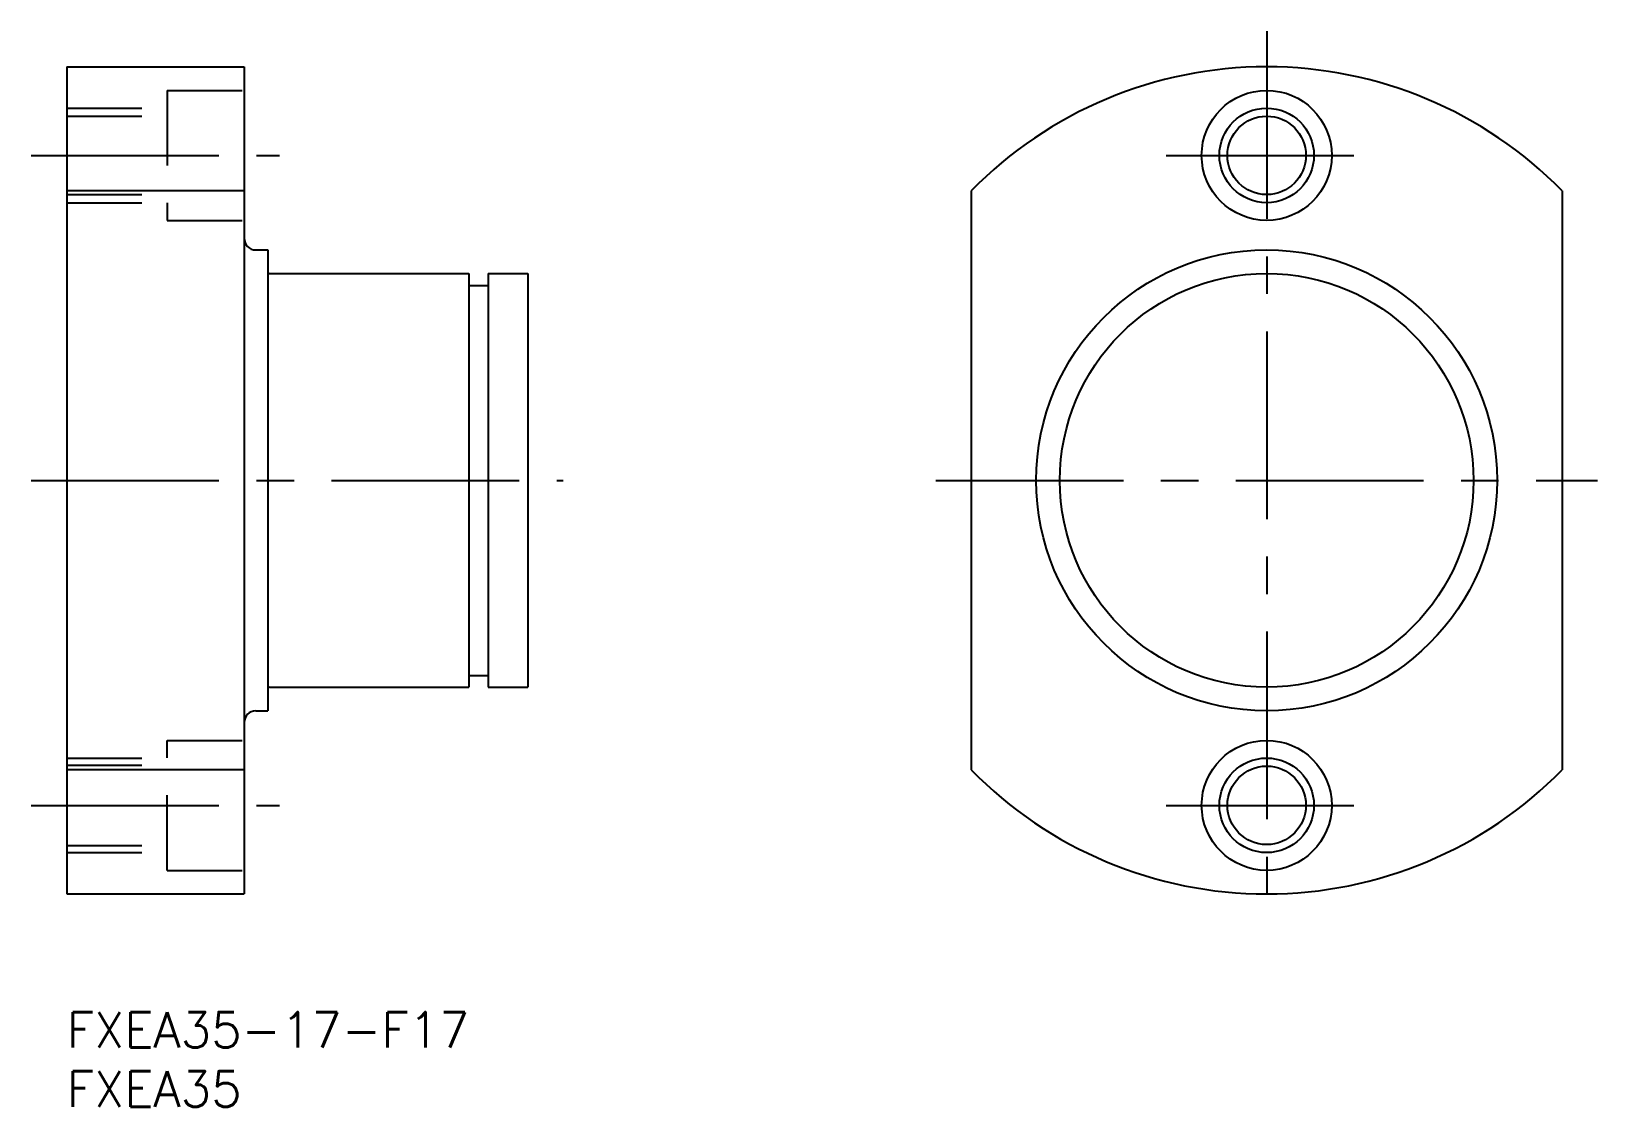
# Model space of a CAD drawing. Extents: x -3 to 130, y -8 to 83.
import ezdxf

# ---------------------------------------------------------------- set-up
doc = ezdxf.new("R2010")
doc.units = 0
doc.header["$LTSCALE"] = 0.5
doc.linetypes.add('CENTER', pattern=[50.8, 31.75, -6.35, 6.35, -6.35])
doc.linetypes.add('DASHED', pattern=[19.05, 12.7, -6.35])
for name, color, linetype in [('MSM_CENTER', 1, 'CENTER'), ('MSM_CONTINUOUS', 7, 'CONTINUOUS'), ('MSM_DASHED', 4, 'DASHED'), ('MSM_NARROW', 5, 'CONTINUOUS'), ('MSM_PART_NUMBER', 7, 'CONTINUOUS')]:
    doc.layers.add(name, color=color, linetype=linetype)
doc.styles.get("Standard").update_dxf_attribs({"font": 'txt.shx', "height": 3, "bigfont": 'bigfont.shx'})

# ---------------------------------------------------------------- blocks, each defined once
blk = doc.blocks.new('*U5')
at = {"layer": 'MSM_PART_NUMBER'}
blk.add_text('FXEA35-17-F17', height=3, dxfattribs=at).set_placement((0, -3))
blk = doc.blocks.new('*U6')
at = {"layer": 'MSM_PART_NUMBER'}
blk.add_text('FXEA35', height=3, dxfattribs=at).set_placement((0, -8))

msp = doc.modelspace()

# ---------------------------------------------------------------- linework, layer by layer
at = {"layer": 'MSM_CENTER'}
for p, q in [((101.51, 83), (101.51, 7)), ((-3, 72.5), (18, 72.5)), ((93.01, 72.5), (110.01, 72.5)), ((-3, 45), (42, 45)), ((73.51, 45), (129.51, 45)), ((-3, 17.5), (18, 17.5)), ((93.01, 17.5), (110.01, 17.5))]:
    msp.add_line(p, q, dxfattribs=at)
at = {"layer": 'MSM_CONTINUOUS'}
for p, q in [((0, 80), (0, 10)), ((0, 80), (15, 80)), ((15, 80), (15, 10)), ((15, 69.49), (0, 69.49)), ((76.51, 69.49), (76.51, 20.51)), ((126.51, 69.49), (126.51, 20.51)), ((16, 64.5), (17, 64.5)), ((17, 64.5), (17, 25.5)), ((15, 63), (15, 63)), ((17.2, 62.5), (34, 62.5)), ((34, 62.5), (34, 27.5)), ((35.65, 62.5), (35.65, 27.5)), ((35.65, 62.5), (39, 62.5)), ((39, 62.5), (39, 27.5)), ((34, 61.5), (35.65, 61.5)), ((15, 45), (15, 45)), ((34, 28.5), (35.65, 28.5)), ((15, 27), (15, 27)), ((17.2, 27.5), (34, 27.5)), ((35.65, 27.5), (39, 27.5)), ((16, 25.5), (17, 25.5)), ((15, 20.51), (0, 20.51)), ((0, 10), (15, 10))]:
    msp.add_line(p, q, dxfattribs=at)
for centre, radius in [((101.51, 72.5), 5.5), ((101.51, 72.5), 3.32), ((101.51, 45), 19.5), ((101.51, 45), 17.5), ((101.51, 17.5), 5.5), ((101.51, 17.5), 3.32)]:
    msp.add_circle(centre, radius, dxfattribs=at)
for centre, radius, start, end in [((101.51, 45), 35, 44.4153, 135.5847), ((16, 65.5), 1, 180, 270), ((17.2, 62.7), 0.2, 180, 270), ((17.2, 27.3), 0.2, 90, 180), ((16, 24.5), 1, 90, 180), ((101.51, 45), 35, 224.4153, 315.5847)]:
    msp.add_arc(centre, radius, start, end, dxfattribs=at)
at = {"layer": 'MSM_DASHED'}
for p, q in [((8.5, 78), (8.5, 67)), ((8.5, 78), (15, 78)), ((0, 76.5), (8.5, 76.5)), ((0, 75.82), (8.5, 75.82)), ((0, 69.18), (8.5, 69.18)), ((0, 68.5), (8.5, 68.5)), ((8.5, 67), (15, 67)), ((8.5, 23), (15, 23)), ((8.5, 12), (8.5, 23)), ((0, 21.5), (8.5, 21.5)), ((0, 20.9), (8.5, 20.9)), ((0, 14.1), (8.5, 14.1)), ((0, 13.5), (8.5, 13.5)), ((8.5, 12), (15, 12))]:
    msp.add_line(p, q, dxfattribs=at)
at = {"layer": 'MSM_NARROW'}
for centre in [(101.51, 72.5), (101.51, 17.5)]:
    msp.add_circle(centre, 4, dxfattribs=at)

# ---------------------------------------------------------------- block references
at = {"layer": 'MSM_CONTINUOUS'}
for name in ['*U5', '*U6']:
    msp.add_blockref(name, (0, 0), dxfattribs=at)

doc.saveas('drawing.dxf')
